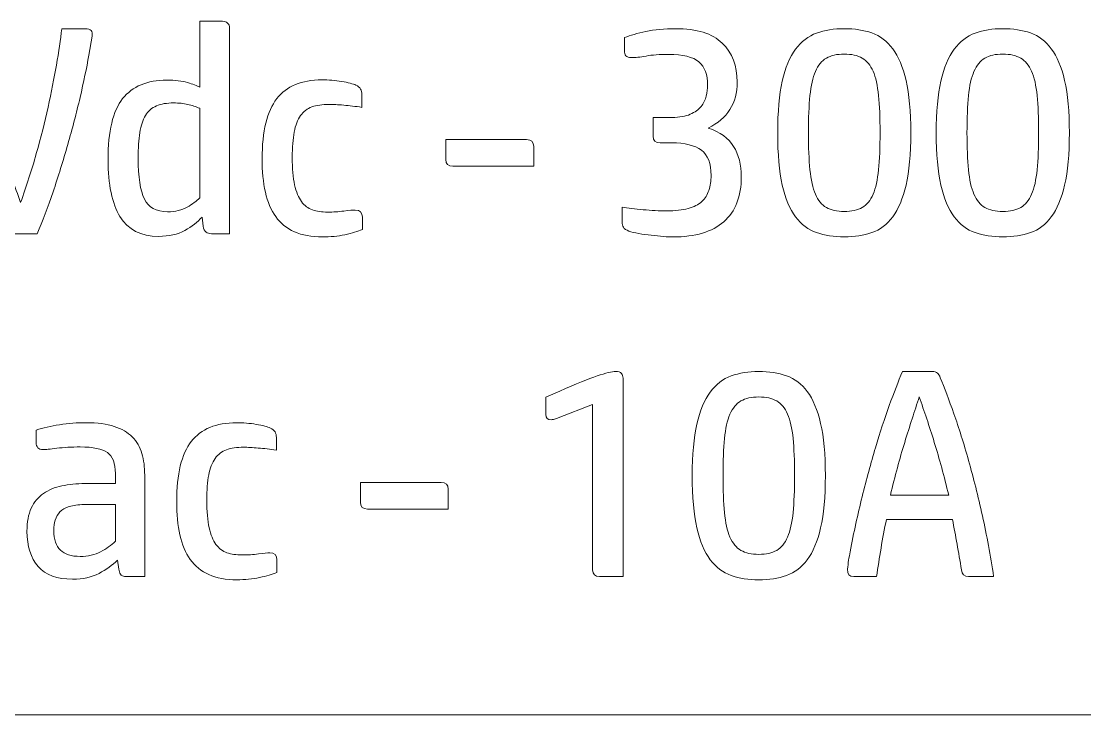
# Model space of a CAD drawing. Header units: inches. Extents: x -4.89 to -2.45, y 0.77 to 2.41.
# Drawn here: x -3.5582 to -3.1587, y 0.7668 to 1.0273 of the extents above; entities that cross this region are included whole.
import ezdxf

# ---------------------------------------------------------------- set-up
doc = ezdxf.new("R2010")
doc.units = ezdxf.units.IN
doc.header["$MEASUREMENT"] = 0
doc.layers.add('Layer 1', color=7, linetype='Continuous')

msp = doc.modelspace()

# ---------------------------------------------------------------- linework, layer by layer
at = {"layer": 'Layer 1', "color": 250, "lineweight": 9}
for points, knots in [([(-3.50659, 0.94648), (-3.51326, 0.94648), (-3.51809, 0.94895), (-3.52109, 0.95387), (-3.52109, 0.95387), (-3.52409, 0.9588), (-3.52559, 0.96593), (-3.52559, 0.97526), (-3.52559, 0.97526), (-3.52559, 0.98593), (-3.52376, 0.99357), (-3.52009, 0.9982), (-3.52009, 0.9982), (-3.51643, 1.00283), (-3.51089, 1.00515), (-3.50348, 1.00515), (-3.50348, 1.00515), (-3.50037, 1.00515), (-3.4978, 1.00485), (-3.49576, 1.00426), (-3.49576, 1.00426), (-3.49372, 1.00367), (-3.49219, 1.00307), (-3.49115, 1.00248), (-3.49115, 1.00248), (-3.49115, 1.00248), (-3.49115, 1.02726), (-3.49115, 1.02726), (-3.49115, 1.02726), (-3.49115, 1.02726), (-3.48259, 1.02726), (-3.48259, 1.02726), (-3.48259, 1.02726), (-3.48178, 1.02726), (-3.48113, 1.02704), (-3.48065, 1.02659), (-3.48065, 1.02659), (-3.48017, 1.02615), (-3.47993, 1.02552), (-3.47993, 1.0247), (-3.47993, 1.0247), (-3.47993, 1.0247), (-3.47993, 0.94748), (-3.47993, 0.94748), (-3.47993, 0.94748), (-3.47993, 0.94748), (-3.4867, 0.94748), (-3.4867, 0.94748), (-3.4867, 0.94748), (-3.48752, 0.94748), (-3.4882, 0.94767), (-3.48876, 0.94804), (-3.48876, 0.94804), (-3.48931, 0.94841), (-3.48967, 0.94915), (-3.48981, 0.95026), (-3.48981, 0.95026), (-3.48981, 0.95026), (-3.49026, 0.9537), (-3.49026, 0.9537), (-3.49026, 0.9537), (-3.49196, 0.95185), (-3.49413, 0.95019), (-3.49676, 0.9487), (-3.49676, 0.9487), (-3.49939, 0.94722), (-3.50267, 0.94648), (-3.50659, 0.94648)], [0, 0, 0, 0, 0.055556, 0.055556, 0.055556, 0.055556, 0.111111, 0.111111, 0.111111, 0.111111, 0.166667, 0.166667, 0.166667, 0.166667, 0.222222, 0.222222, 0.222222, 0.222222, 0.277778, 0.277778, 0.277778, 0.277778, 0.333333, 0.333333, 0.333333, 0.333333, 0.388889, 0.388889, 0.388889, 0.388889, 0.444444, 0.444444, 0.444444, 0.444444, 0.5, 0.5, 0.5, 0.5, 0.555556, 0.555556, 0.555556, 0.555556, 0.611111, 0.611111, 0.611111, 0.611111, 0.666667, 0.666667, 0.666667, 0.666667, 0.722222, 0.722222, 0.722222, 0.722222, 0.777778, 0.777778, 0.777778, 0.777778, 0.833333, 0.833333, 0.833333, 0.833333, 0.888889, 0.888889, 0.888889, 0.888889, 1, 1, 1, 1]), ([(-3.53415, 1.02448), (-3.53207, 1.02448), (-3.53122, 1.02356), (-3.53159, 1.0217), (-3.53159, 1.0217), (-3.53159, 1.0217), (-3.53281, 1.01448), (-3.53281, 1.01448), (-3.53281, 1.01448), (-3.53363, 1.00974), (-3.53472, 1.00446), (-3.53609, 0.99865), (-3.53609, 0.99865), (-3.53746, 0.99283), (-3.539, 0.98693), (-3.54072, 0.98093), (-3.54072, 0.98093), (-3.54243, 0.97493), (-3.54426, 0.96902), (-3.54622, 0.9632), (-3.54622, 0.9632), (-3.54819, 0.95739), (-3.55017, 0.95215), (-3.55217, 0.94748), (-3.55217, 0.94748), (-3.55217, 0.94748), (-3.56281, 0.94748), (-3.56281, 0.94748), (-3.56281, 0.94748), (-3.56385, 0.94748), (-3.56461, 0.94769), (-3.56509, 0.94809), (-3.56509, 0.94809), (-3.56557, 0.9485), (-3.56596, 0.94908), (-3.56626, 0.94982), (-3.56626, 0.94982), (-3.56833, 0.95493), (-3.57039, 0.96052), (-3.57241, 0.96659), (-3.57241, 0.96659), (-3.57441, 0.97267), (-3.57631, 0.97895), (-3.57809, 0.98543), (-3.57809, 0.98543), (-3.57989, 0.99191), (-3.5815, 0.99846), (-3.58291, 1.00509), (-3.58291, 1.00509), (-3.58431, 1.01172), (-3.58548, 1.01819), (-3.58637, 1.02448), (-3.58637, 1.02448), (-3.58637, 1.02448), (-3.57637, 1.02448), (-3.57637, 1.02448), (-3.57637, 1.02448), (-3.57481, 1.02448), (-3.57393, 1.02363), (-3.5737, 1.02193), (-3.5737, 1.02193), (-3.57319, 1.01822), (-3.57252, 1.01402), (-3.5717, 1.00932), (-3.5717, 1.00932), (-3.57087, 1.00461), (-3.56985, 0.99956), (-3.56863, 0.99415), (-3.56863, 0.99415), (-3.56741, 0.98874), (-3.56596, 0.98307), (-3.56428, 0.97715), (-3.56428, 0.97715), (-3.56261, 0.97122), (-3.56065, 0.96522), (-3.55843, 0.95915), (-3.55843, 0.95915), (-3.5562, 0.96537), (-3.55422, 0.9715), (-3.55252, 0.97754), (-3.55252, 0.97754), (-3.55081, 0.98357), (-3.54933, 0.98939), (-3.54811, 0.99498), (-3.54811, 0.99498), (-3.54689, 1.00057), (-3.54585, 1.00585), (-3.54498, 1.01082), (-3.54498, 1.01082), (-3.54413, 1.01578), (-3.54344, 1.02033), (-3.54293, 1.02448), (-3.54293, 1.02448), (-3.54293, 1.02448), (-3.53415, 1.02448), (-3.53415, 1.02448)], [0, 0, 0, 0, 0.04, 0.04, 0.04, 0.04, 0.08, 0.08, 0.08, 0.08, 0.12, 0.12, 0.12, 0.12, 0.16, 0.16, 0.16, 0.16, 0.2, 0.2, 0.2, 0.2, 0.24, 0.24, 0.24, 0.24, 0.28, 0.28, 0.28, 0.28, 0.32, 0.32, 0.32, 0.32, 0.36, 0.36, 0.36, 0.36, 0.4, 0.4, 0.4, 0.4, 0.44, 0.44, 0.44, 0.44, 0.48, 0.48, 0.48, 0.48, 0.52, 0.52, 0.52, 0.52, 0.56, 0.56, 0.56, 0.56, 0.6, 0.6, 0.6, 0.6, 0.64, 0.64, 0.64, 0.64, 0.68, 0.68, 0.68, 0.68, 0.72, 0.72, 0.72, 0.72, 0.76, 0.76, 0.76, 0.76, 0.8, 0.8, 0.8, 0.8, 0.84, 0.84, 0.84, 0.84, 0.88, 0.88, 0.88, 0.88, 0.92, 0.92, 0.92, 0.92, 1, 1, 1, 1]), ([(-3.31815, 0.98159), (-3.31993, 0.98159), (-3.32081, 0.98245), (-3.32081, 0.98415), (-3.32081, 0.98415), (-3.32081, 0.98415), (-3.32081, 0.99115), (-3.32081, 0.99115), (-3.32081, 0.99115), (-3.32081, 0.99115), (-3.3137, 0.99115), (-3.3137, 0.99115), (-3.3137, 0.99115), (-3.31089, 0.99115), (-3.30861, 0.99154), (-3.30687, 0.99232), (-3.30687, 0.99232), (-3.30513, 0.99309), (-3.30378, 0.99407), (-3.30281, 0.99526), (-3.30281, 0.99526), (-3.30185, 0.99644), (-3.3012, 0.99774), (-3.30087, 0.99915), (-3.30087, 0.99915), (-3.30054, 1.00056), (-3.30037, 1.00193), (-3.30037, 1.00326), (-3.30037, 1.00326), (-3.30037, 1.00719), (-3.30146, 1.01009), (-3.30365, 1.01198), (-3.30365, 1.01198), (-3.30583, 1.01387), (-3.30963, 1.01482), (-3.31504, 1.01482), (-3.31504, 1.01482), (-3.31837, 1.01482), (-3.32119, 1.01461), (-3.32348, 1.0142), (-3.32348, 1.0142), (-3.32578, 1.0138), (-3.32759, 1.01359), (-3.32893, 1.01359), (-3.32893, 1.01359), (-3.32996, 1.01359), (-3.33067, 1.01383), (-3.33104, 1.01432), (-3.33104, 1.01432), (-3.33141, 1.0148), (-3.33159, 1.01544), (-3.33159, 1.01626), (-3.33159, 1.01626), (-3.33159, 1.01626), (-3.33159, 1.02115), (-3.33159, 1.02115), (-3.33159, 1.02115), (-3.32944, 1.02196), (-3.32676, 1.02272), (-3.32354, 1.02343), (-3.32354, 1.02343), (-3.32031, 1.02413), (-3.31659, 1.02448), (-3.31237, 1.02448), (-3.31237, 1.02448), (-3.30444, 1.02448), (-3.29861, 1.02267), (-3.29487, 1.01904), (-3.29487, 1.01904), (-3.29113, 1.01541), (-3.28926, 1.01056), (-3.28926, 1.00448), (-3.28926, 1.00448), (-3.28926, 0.99641), (-3.29289, 0.99063), (-3.30015, 0.98715), (-3.30015, 0.98715), (-3.2957, 0.98567), (-3.29252, 0.98337), (-3.29059, 0.98026), (-3.29059, 0.98026), (-3.28867, 0.97715), (-3.2877, 0.97337), (-3.2877, 0.96893), (-3.2877, 0.96893), (-3.2877, 0.96145), (-3.28989, 0.9558), (-3.29426, 0.95198), (-3.29426, 0.95198), (-3.29863, 0.94817), (-3.305, 0.94626), (-3.31337, 0.94626), (-3.31337, 0.94626), (-3.31433, 0.94626), (-3.31554, 0.94632), (-3.31698, 0.94643), (-3.31698, 0.94643), (-3.31843, 0.94654), (-3.31994, 0.94669), (-3.32154, 0.94687), (-3.32154, 0.94687), (-3.32313, 0.94706), (-3.32469, 0.94728), (-3.3262, 0.94754), (-3.3262, 0.94754), (-3.32772, 0.9478), (-3.32896, 0.94811), (-3.32993, 0.94848), (-3.32993, 0.94848), (-3.33096, 0.94885), (-3.33165, 0.94932), (-3.33198, 0.94987), (-3.33198, 0.94987), (-3.33231, 0.95043), (-3.33248, 0.95108), (-3.33248, 0.95182), (-3.33248, 0.95182), (-3.33248, 0.95182), (-3.33248, 0.95748), (-3.33248, 0.95748), (-3.33248, 0.95748), (-3.33033, 0.95711), (-3.3277, 0.95678), (-3.32459, 0.95648), (-3.32459, 0.95648), (-3.32148, 0.95619), (-3.31852, 0.95604), (-3.3157, 0.95604), (-3.3157, 0.95604), (-3.31252, 0.95604), (-3.30985, 0.95633), (-3.3077, 0.95693), (-3.3077, 0.95693), (-3.30556, 0.95752), (-3.30385, 0.95839), (-3.30259, 0.95954), (-3.30259, 0.95954), (-3.30133, 0.96069), (-3.30043, 0.96209), (-3.29987, 0.96376), (-3.29987, 0.96376), (-3.29931, 0.96543), (-3.29904, 0.9673), (-3.29904, 0.96937), (-3.29904, 0.96937), (-3.29904, 0.97389), (-3.30026, 0.97706), (-3.3027, 0.97887), (-3.3027, 0.97887), (-3.30515, 0.98069), (-3.30889, 0.98159), (-3.31393, 0.98159), (-3.31393, 0.98159), (-3.31393, 0.98159), (-3.31815, 0.98159), (-3.31815, 0.98159)], [0, 0, 0, 0, 0.025, 0.025, 0.025, 0.025, 0.05, 0.05, 0.05, 0.05, 0.075, 0.075, 0.075, 0.075, 0.1, 0.1, 0.1, 0.1, 0.125, 0.125, 0.125, 0.125, 0.15, 0.15, 0.15, 0.15, 0.175, 0.175, 0.175, 0.175, 0.2, 0.2, 0.2, 0.2, 0.225, 0.225, 0.225, 0.225, 0.25, 0.25, 0.25, 0.25, 0.275, 0.275, 0.275, 0.275, 0.3, 0.3, 0.3, 0.3, 0.325, 0.325, 0.325, 0.325, 0.35, 0.35, 0.35, 0.35, 0.375, 0.375, 0.375, 0.375, 0.4, 0.4, 0.4, 0.4, 0.425, 0.425, 0.425, 0.425, 0.45, 0.45, 0.45, 0.45, 0.475, 0.475, 0.475, 0.475, 0.5, 0.5, 0.5, 0.5, 0.525, 0.525, 0.525, 0.525, 0.55, 0.55, 0.55, 0.55, 0.575, 0.575, 0.575, 0.575, 0.6, 0.6, 0.6, 0.6, 0.625, 0.625, 0.625, 0.625, 0.65, 0.65, 0.65, 0.65, 0.675, 0.675, 0.675, 0.675, 0.7, 0.7, 0.7, 0.7, 0.725, 0.725, 0.725, 0.725, 0.75, 0.75, 0.75, 0.75, 0.775, 0.775, 0.775, 0.775, 0.8, 0.8, 0.8, 0.8, 0.825, 0.825, 0.825, 0.825, 0.85, 0.85, 0.85, 0.85, 0.875, 0.875, 0.875, 0.875, 0.9, 0.9, 0.9, 0.9, 0.925, 0.925, 0.925, 0.925, 0.95, 0.95, 0.95, 0.95, 1, 1, 1, 1]), ([(-3.27404, 0.98537), (-3.27404, 0.99322), (-3.27346, 0.99969), (-3.27231, 1.00476), (-3.27231, 1.00476), (-3.27117, 1.00983), (-3.2695, 1.01383), (-3.26731, 1.01676), (-3.26731, 1.01676), (-3.26513, 1.01969), (-3.2625, 1.0217), (-3.25943, 1.02282), (-3.25943, 1.02282), (-3.25635, 1.02393), (-3.25289, 1.02448), (-3.24904, 1.02448), (-3.24904, 1.02448), (-3.24519, 1.02448), (-3.24172, 1.02394), (-3.23865, 1.02287), (-3.23865, 1.02287), (-3.23557, 1.0218), (-3.23296, 1.01982), (-3.23081, 1.01693), (-3.23081, 1.01693), (-3.22867, 1.01404), (-3.227, 1.01006), (-3.22581, 1.00498), (-3.22581, 1.00498), (-3.22463, 0.99991), (-3.22404, 0.99337), (-3.22404, 0.98537), (-3.22404, 0.98537), (-3.22404, 0.97737), (-3.22463, 0.97083), (-3.22581, 0.96576), (-3.22581, 0.96576), (-3.227, 0.96069), (-3.22867, 0.9567), (-3.23081, 0.95382), (-3.23081, 0.95382), (-3.23296, 0.95093), (-3.23557, 0.94895), (-3.23865, 0.94787), (-3.23865, 0.94787), (-3.24172, 0.9468), (-3.24519, 0.94626), (-3.24904, 0.94626), (-3.24904, 0.94626), (-3.25289, 0.94626), (-3.25635, 0.9468), (-3.25943, 0.94787), (-3.25943, 0.94787), (-3.2625, 0.94895), (-3.26513, 0.95093), (-3.26731, 0.95382), (-3.26731, 0.95382), (-3.2695, 0.9567), (-3.27117, 0.96069), (-3.27231, 0.96576), (-3.27231, 0.96576), (-3.27346, 0.97083), (-3.27404, 0.97737), (-3.27404, 0.98537)], [0, 0, 0, 0, 0.058824, 0.058824, 0.058824, 0.058824, 0.117647, 0.117647, 0.117647, 0.117647, 0.176471, 0.176471, 0.176471, 0.176471, 0.235294, 0.235294, 0.235294, 0.235294, 0.294118, 0.294118, 0.294118, 0.294118, 0.352941, 0.352941, 0.352941, 0.352941, 0.411765, 0.411765, 0.411765, 0.411765, 0.470588, 0.470588, 0.470588, 0.470588, 0.529412, 0.529412, 0.529412, 0.529412, 0.588235, 0.588235, 0.588235, 0.588235, 0.647059, 0.647059, 0.647059, 0.647059, 0.705882, 0.705882, 0.705882, 0.705882, 0.764706, 0.764706, 0.764706, 0.764706, 0.823529, 0.823529, 0.823529, 0.823529, 0.882353, 0.882353, 0.882353, 0.882353, 1, 1, 1, 1]), ([(-3.21448, 0.98537), (-3.21448, 0.99322), (-3.21391, 0.99969), (-3.21276, 1.00476), (-3.21276, 1.00476), (-3.21161, 1.00983), (-3.20994, 1.01383), (-3.20776, 1.01676), (-3.20776, 1.01676), (-3.20557, 1.01969), (-3.20294, 1.0217), (-3.19987, 1.02282), (-3.19987, 1.02282), (-3.1968, 1.02393), (-3.19333, 1.02448), (-3.18948, 1.02448), (-3.18948, 1.02448), (-3.18563, 1.02448), (-3.18217, 1.02394), (-3.17909, 1.02287), (-3.17909, 1.02287), (-3.17602, 1.0218), (-3.17341, 1.01982), (-3.17126, 1.01693), (-3.17126, 1.01693), (-3.16911, 1.01404), (-3.16744, 1.01006), (-3.16626, 1.00498), (-3.16626, 1.00498), (-3.16507, 0.99991), (-3.16448, 0.99337), (-3.16448, 0.98537), (-3.16448, 0.98537), (-3.16448, 0.97737), (-3.16507, 0.97083), (-3.16626, 0.96576), (-3.16626, 0.96576), (-3.16744, 0.96069), (-3.16911, 0.9567), (-3.17126, 0.95382), (-3.17126, 0.95382), (-3.17341, 0.95093), (-3.17602, 0.94895), (-3.17909, 0.94787), (-3.17909, 0.94787), (-3.18217, 0.9468), (-3.18563, 0.94626), (-3.18948, 0.94626), (-3.18948, 0.94626), (-3.19333, 0.94626), (-3.1968, 0.9468), (-3.19987, 0.94787), (-3.19987, 0.94787), (-3.20294, 0.94895), (-3.20557, 0.95093), (-3.20776, 0.95382), (-3.20776, 0.95382), (-3.20994, 0.9567), (-3.21161, 0.96069), (-3.21276, 0.96576), (-3.21276, 0.96576), (-3.21391, 0.97083), (-3.21448, 0.97737), (-3.21448, 0.98537)], [0, 0, 0, 0, 0.058824, 0.058824, 0.058824, 0.058824, 0.117647, 0.117647, 0.117647, 0.117647, 0.176471, 0.176471, 0.176471, 0.176471, 0.235294, 0.235294, 0.235294, 0.235294, 0.294118, 0.294118, 0.294118, 0.294118, 0.352941, 0.352941, 0.352941, 0.352941, 0.411765, 0.411765, 0.411765, 0.411765, 0.470588, 0.470588, 0.470588, 0.470588, 0.529412, 0.529412, 0.529412, 0.529412, 0.588235, 0.588235, 0.588235, 0.588235, 0.647059, 0.647059, 0.647059, 0.647059, 0.705882, 0.705882, 0.705882, 0.705882, 0.764706, 0.764706, 0.764706, 0.764706, 0.823529, 0.823529, 0.823529, 0.823529, 0.882353, 0.882353, 0.882353, 0.882353, 1, 1, 1, 1]), ([(-3.26248, 0.98537), (-3.26248, 0.97989), (-3.2623, 0.97526), (-3.26193, 0.97148), (-3.26193, 0.97148), (-3.26156, 0.9677), (-3.26087, 0.96465), (-3.25987, 0.96232), (-3.25987, 0.96232), (-3.25887, 0.95998), (-3.2575, 0.95832), (-3.25576, 0.95732), (-3.25576, 0.95732), (-3.25402, 0.95632), (-3.25178, 0.95582), (-3.24904, 0.95582), (-3.24904, 0.95582), (-3.2463, 0.95582), (-3.24406, 0.95632), (-3.24231, 0.95732), (-3.24231, 0.95732), (-3.24057, 0.95832), (-3.2392, 0.95998), (-3.2382, 0.96232), (-3.2382, 0.96232), (-3.2372, 0.96465), (-3.23652, 0.9677), (-3.23615, 0.97148), (-3.23615, 0.97148), (-3.23578, 0.97526), (-3.23559, 0.97993), (-3.23559, 0.98548), (-3.23559, 0.98548), (-3.23559, 0.99096), (-3.23578, 0.99559), (-3.23615, 0.99937), (-3.23615, 0.99937), (-3.23652, 1.00315), (-3.2372, 1.00619), (-3.2382, 1.00848), (-3.2382, 1.00848), (-3.2392, 1.01078), (-3.24057, 1.01243), (-3.24231, 1.01343), (-3.24231, 1.01343), (-3.24406, 1.01443), (-3.2463, 1.01493), (-3.24904, 1.01493), (-3.24904, 1.01493), (-3.25178, 1.01493), (-3.25402, 1.01443), (-3.25576, 1.01343), (-3.25576, 1.01343), (-3.2575, 1.01243), (-3.25887, 1.01076), (-3.25987, 1.00843), (-3.25987, 1.00843), (-3.26087, 1.00609), (-3.26156, 1.00306), (-3.26193, 0.99932), (-3.26193, 0.99932), (-3.2623, 0.99557), (-3.26248, 0.99093), (-3.26248, 0.98537)], [0, 0, 0, 0, 0.058824, 0.058824, 0.058824, 0.058824, 0.117647, 0.117647, 0.117647, 0.117647, 0.176471, 0.176471, 0.176471, 0.176471, 0.235294, 0.235294, 0.235294, 0.235294, 0.294118, 0.294118, 0.294118, 0.294118, 0.352941, 0.352941, 0.352941, 0.352941, 0.411765, 0.411765, 0.411765, 0.411765, 0.470588, 0.470588, 0.470588, 0.470588, 0.529412, 0.529412, 0.529412, 0.529412, 0.588235, 0.588235, 0.588235, 0.588235, 0.647059, 0.647059, 0.647059, 0.647059, 0.705882, 0.705882, 0.705882, 0.705882, 0.764706, 0.764706, 0.764706, 0.764706, 0.823529, 0.823529, 0.823529, 0.823529, 0.882353, 0.882353, 0.882353, 0.882353, 1, 1, 1, 1]), ([(-3.20293, 0.98537), (-3.20293, 0.97989), (-3.20274, 0.97526), (-3.20237, 0.97148), (-3.20237, 0.97148), (-3.202, 0.9677), (-3.20131, 0.96465), (-3.20031, 0.96232), (-3.20031, 0.96232), (-3.19931, 0.95998), (-3.19794, 0.95832), (-3.1962, 0.95732), (-3.1962, 0.95732), (-3.19446, 0.95632), (-3.19222, 0.95582), (-3.18948, 0.95582), (-3.18948, 0.95582), (-3.18674, 0.95582), (-3.1845, 0.95632), (-3.18276, 0.95732), (-3.18276, 0.95732), (-3.18102, 0.95832), (-3.17965, 0.95998), (-3.17865, 0.96232), (-3.17865, 0.96232), (-3.17765, 0.96465), (-3.17696, 0.9677), (-3.17659, 0.97148), (-3.17659, 0.97148), (-3.17622, 0.97526), (-3.17604, 0.97993), (-3.17604, 0.98548), (-3.17604, 0.98548), (-3.17604, 0.99096), (-3.17622, 0.99559), (-3.17659, 0.99937), (-3.17659, 0.99937), (-3.17696, 1.00315), (-3.17765, 1.00619), (-3.17865, 1.00848), (-3.17865, 1.00848), (-3.17965, 1.01078), (-3.18102, 1.01243), (-3.18276, 1.01343), (-3.18276, 1.01343), (-3.1845, 1.01443), (-3.18674, 1.01493), (-3.18948, 1.01493), (-3.18948, 1.01493), (-3.19222, 1.01493), (-3.19446, 1.01443), (-3.1962, 1.01343), (-3.1962, 1.01343), (-3.19794, 1.01243), (-3.19931, 1.01076), (-3.20031, 1.00843), (-3.20031, 1.00843), (-3.20131, 1.00609), (-3.202, 1.00306), (-3.20237, 0.99932), (-3.20237, 0.99932), (-3.20274, 0.99557), (-3.20293, 0.99093), (-3.20293, 0.98537)], [0, 0, 0, 0, 0.058824, 0.058824, 0.058824, 0.058824, 0.117647, 0.117647, 0.117647, 0.117647, 0.176471, 0.176471, 0.176471, 0.176471, 0.235294, 0.235294, 0.235294, 0.235294, 0.294118, 0.294118, 0.294118, 0.294118, 0.352941, 0.352941, 0.352941, 0.352941, 0.411765, 0.411765, 0.411765, 0.411765, 0.470588, 0.470588, 0.470588, 0.470588, 0.529412, 0.529412, 0.529412, 0.529412, 0.588235, 0.588235, 0.588235, 0.588235, 0.647059, 0.647059, 0.647059, 0.647059, 0.705882, 0.705882, 0.705882, 0.705882, 0.764706, 0.764706, 0.764706, 0.764706, 0.823529, 0.823529, 0.823529, 0.823529, 0.882353, 0.882353, 0.882353, 0.882353, 1, 1, 1, 1]), ([(-3.43004, 0.94904), (-3.43174, 0.9483), (-3.43393, 0.94765), (-3.43659, 0.94709), (-3.43659, 0.94709), (-3.43926, 0.94654), (-3.44207, 0.94626), (-3.44504, 0.94626), (-3.44504, 0.94626), (-3.44918, 0.94626), (-3.4527, 0.94691), (-3.45559, 0.9482), (-3.45559, 0.9482), (-3.45848, 0.9495), (-3.46081, 0.95139), (-3.46259, 0.95387), (-3.46259, 0.95387), (-3.46437, 0.95635), (-3.46567, 0.95943), (-3.46648, 0.96309), (-3.46648, 0.96309), (-3.4673, 0.96676), (-3.4677, 0.97093), (-3.4677, 0.97559), (-3.4677, 0.97559), (-3.4677, 0.98596), (-3.46587, 0.9935), (-3.4622, 0.9982), (-3.4622, 0.9982), (-3.45854, 1.00291), (-3.45289, 1.00526), (-3.44526, 1.00526), (-3.44526, 1.00526), (-3.44274, 1.00526), (-3.44026, 1.00506), (-3.43781, 1.00465), (-3.43781, 1.00465), (-3.43537, 1.00424), (-3.43359, 1.00378), (-3.43248, 1.00326), (-3.43248, 1.00326), (-3.43167, 1.00289), (-3.43109, 1.00241), (-3.43076, 1.00182), (-3.43076, 1.00182), (-3.43043, 1.00122), (-3.43026, 1.00052), (-3.43026, 0.9997), (-3.43026, 0.9997), (-3.43026, 0.9997), (-3.43026, 0.99493), (-3.43026, 0.99493), (-3.43026, 0.99493), (-3.43263, 0.9953), (-3.43489, 0.99557), (-3.43704, 0.99576), (-3.43704, 0.99576), (-3.43918, 0.99594), (-3.44104, 0.99604), (-3.44259, 0.99604), (-3.44259, 0.99604), (-3.44511, 0.99604), (-3.44724, 0.99572), (-3.44898, 0.99509), (-3.44898, 0.99509), (-3.45072, 0.99446), (-3.45215, 0.99337), (-3.45326, 0.99182), (-3.45326, 0.99182), (-3.45437, 0.99026), (-3.45517, 0.9882), (-3.45565, 0.98565), (-3.45565, 0.98565), (-3.45613, 0.98309), (-3.45637, 0.97993), (-3.45637, 0.97615), (-3.45637, 0.97615), (-3.45637, 0.97193), (-3.45607, 0.96848), (-3.45548, 0.96582), (-3.45548, 0.96582), (-3.45489, 0.96315), (-3.45404, 0.96106), (-3.45293, 0.95954), (-3.45293, 0.95954), (-3.45181, 0.95802), (-3.45044, 0.95698), (-3.44881, 0.95643), (-3.44881, 0.95643), (-3.44718, 0.95587), (-3.4453, 0.95559), (-3.44315, 0.95559), (-3.44315, 0.95559), (-3.441, 0.95559), (-3.43894, 0.95572), (-3.43698, 0.95598), (-3.43698, 0.95598), (-3.43502, 0.95624), (-3.43359, 0.95637), (-3.4327, 0.95637), (-3.4327, 0.95637), (-3.43093, 0.95637), (-3.43004, 0.95548), (-3.43004, 0.9537), (-3.43004, 0.9537), (-3.43004, 0.9537), (-3.43004, 0.94904), (-3.43004, 0.94904)], [0, 0, 0, 0, 0.035714, 0.035714, 0.035714, 0.035714, 0.071429, 0.071429, 0.071429, 0.071429, 0.107143, 0.107143, 0.107143, 0.107143, 0.142857, 0.142857, 0.142857, 0.142857, 0.178571, 0.178571, 0.178571, 0.178571, 0.214286, 0.214286, 0.214286, 0.214286, 0.25, 0.25, 0.25, 0.25, 0.285714, 0.285714, 0.285714, 0.285714, 0.321429, 0.321429, 0.321429, 0.321429, 0.357143, 0.357143, 0.357143, 0.357143, 0.392857, 0.392857, 0.392857, 0.392857, 0.428571, 0.428571, 0.428571, 0.428571, 0.464286, 0.464286, 0.464286, 0.464286, 0.5, 0.5, 0.5, 0.5, 0.535714, 0.535714, 0.535714, 0.535714, 0.571429, 0.571429, 0.571429, 0.571429, 0.607143, 0.607143, 0.607143, 0.607143, 0.642857, 0.642857, 0.642857, 0.642857, 0.678571, 0.678571, 0.678571, 0.678571, 0.714286, 0.714286, 0.714286, 0.714286, 0.75, 0.75, 0.75, 0.75, 0.785714, 0.785714, 0.785714, 0.785714, 0.821429, 0.821429, 0.821429, 0.821429, 0.857143, 0.857143, 0.857143, 0.857143, 0.892857, 0.892857, 0.892857, 0.892857, 0.928571, 0.928571, 0.928571, 0.928571, 1, 1, 1, 1]), ([(-3.49115, 0.99459), (-3.49256, 0.99519), (-3.49406, 0.99567), (-3.49565, 0.99604), (-3.49565, 0.99604), (-3.49724, 0.99641), (-3.499, 0.99659), (-3.50093, 0.99659), (-3.50093, 0.99659), (-3.50352, 0.99659), (-3.50569, 0.99622), (-3.50743, 0.99548), (-3.50743, 0.99548), (-3.50917, 0.99474), (-3.51054, 0.99354), (-3.51154, 0.99187), (-3.51154, 0.99187), (-3.51254, 0.9902), (-3.51324, 0.98806), (-3.51365, 0.98543), (-3.51365, 0.98543), (-3.51406, 0.9828), (-3.51426, 0.97959), (-3.51426, 0.97582), (-3.51426, 0.97582), (-3.51426, 0.96878), (-3.51348, 0.96367), (-3.51193, 0.96048), (-3.51193, 0.96048), (-3.51037, 0.9573), (-3.50748, 0.9557), (-3.50326, 0.9557), (-3.50326, 0.9557), (-3.5003, 0.9557), (-3.49783, 0.95628), (-3.49587, 0.95743), (-3.49587, 0.95743), (-3.49391, 0.95857), (-3.49233, 0.95974), (-3.49115, 0.96093), (-3.49115, 0.96093), (-3.49115, 0.96093), (-3.49115, 0.99459), (-3.49115, 0.99459)], [0, 0, 0, 0, 0.083333, 0.083333, 0.083333, 0.083333, 0.166667, 0.166667, 0.166667, 0.166667, 0.25, 0.25, 0.25, 0.25, 0.333333, 0.333333, 0.333333, 0.333333, 0.416667, 0.416667, 0.416667, 0.416667, 0.5, 0.5, 0.5, 0.5, 0.583333, 0.583333, 0.583333, 0.583333, 0.666667, 0.666667, 0.666667, 0.666667, 0.75, 0.75, 0.75, 0.75, 0.833333, 0.833333, 0.833333, 0.833333, 1, 1, 1, 1]), ([(-3.36837, 0.98282), (-3.36659, 0.98282), (-3.3657, 0.98196), (-3.3657, 0.98026), (-3.3657, 0.98026), (-3.3657, 0.98026), (-3.3657, 0.97282), (-3.3657, 0.97282), (-3.3657, 0.97282), (-3.3657, 0.97282), (-3.39604, 0.97282), (-3.39604, 0.97282), (-3.39604, 0.97282), (-3.39781, 0.97282), (-3.3987, 0.97367), (-3.3987, 0.97537), (-3.3987, 0.97537), (-3.3987, 0.97537), (-3.3987, 0.98282), (-3.3987, 0.98282), (-3.3987, 0.98282), (-3.3987, 0.98282), (-3.36837, 0.98282), (-3.36837, 0.98282)], [0, 0, 0, 0, 0.142857, 0.142857, 0.142857, 0.142857, 0.285714, 0.285714, 0.285714, 0.285714, 0.428571, 0.428571, 0.428571, 0.428571, 0.571429, 0.571429, 0.571429, 0.571429, 0.714286, 0.714286, 0.714286, 0.714286, 1, 1, 1, 1]), ([(-3.34092, 0.81871), (-3.34269, 0.81871), (-3.34358, 0.81956), (-3.34358, 0.82126), (-3.34358, 0.82126), (-3.34358, 0.82126), (-3.34358, 0.88326), (-3.34358, 0.88326), (-3.34358, 0.88326), (-3.34358, 0.88326), (-3.35647, 0.87826), (-3.35647, 0.87826), (-3.35647, 0.87826), (-3.35721, 0.87797), (-3.35779, 0.87778), (-3.35819, 0.87771), (-3.35819, 0.87771), (-3.3586, 0.87763), (-3.35892, 0.8776), (-3.35914, 0.8776), (-3.35914, 0.8776), (-3.36047, 0.8776), (-3.36114, 0.87826), (-3.36114, 0.8796), (-3.36114, 0.8796), (-3.36114, 0.8796), (-3.36114, 0.88604), (-3.36114, 0.88604), (-3.36114, 0.88604), (-3.36114, 0.88604), (-3.35592, 0.88837), (-3.35592, 0.88837), (-3.35592, 0.88837), (-3.34977, 0.89104), (-3.34508, 0.89293), (-3.34186, 0.89404), (-3.34186, 0.89404), (-3.33864, 0.89515), (-3.33632, 0.89571), (-3.33492, 0.89571), (-3.33492, 0.89571), (-3.33388, 0.89571), (-3.33316, 0.89547), (-3.33275, 0.89498), (-3.33275, 0.89498), (-3.33234, 0.8945), (-3.33214, 0.89389), (-3.33214, 0.89315), (-3.33214, 0.89315), (-3.33214, 0.89315), (-3.33214, 0.81871), (-3.33214, 0.81871), (-3.33214, 0.81871), (-3.33214, 0.81871), (-3.34092, 0.81871), (-3.34092, 0.81871)], [0, 0, 0, 0, 0.066667, 0.066667, 0.066667, 0.066667, 0.133333, 0.133333, 0.133333, 0.133333, 0.2, 0.2, 0.2, 0.2, 0.266667, 0.266667, 0.266667, 0.266667, 0.333333, 0.333333, 0.333333, 0.333333, 0.4, 0.4, 0.4, 0.4, 0.466667, 0.466667, 0.466667, 0.466667, 0.533333, 0.533333, 0.533333, 0.533333, 0.6, 0.6, 0.6, 0.6, 0.666667, 0.666667, 0.666667, 0.666667, 0.733333, 0.733333, 0.733333, 0.733333, 0.8, 0.8, 0.8, 0.8, 0.866667, 0.866667, 0.866667, 0.866667, 1, 1, 1, 1]), ([(-3.30614, 0.8566), (-3.30614, 0.86445), (-3.30557, 0.87091), (-3.30442, 0.87598), (-3.30442, 0.87598), (-3.30327, 0.88106), (-3.3016, 0.88506), (-3.29942, 0.88798), (-3.29942, 0.88798), (-3.29723, 0.89091), (-3.2946, 0.89293), (-3.29153, 0.89404), (-3.29153, 0.89404), (-3.28845, 0.89515), (-3.28499, 0.89571), (-3.28114, 0.89571), (-3.28114, 0.89571), (-3.27729, 0.89571), (-3.27383, 0.89517), (-3.27075, 0.8941), (-3.27075, 0.8941), (-3.26768, 0.89302), (-3.26507, 0.89104), (-3.26292, 0.88815), (-3.26292, 0.88815), (-3.26077, 0.88526), (-3.2591, 0.88128), (-3.25792, 0.87621), (-3.25792, 0.87621), (-3.25673, 0.87113), (-3.25614, 0.8646), (-3.25614, 0.8566), (-3.25614, 0.8566), (-3.25614, 0.8486), (-3.25673, 0.84206), (-3.25792, 0.83699), (-3.25792, 0.83699), (-3.2591, 0.83191), (-3.26077, 0.82793), (-3.26292, 0.82504), (-3.26292, 0.82504), (-3.26507, 0.82215), (-3.26768, 0.82017), (-3.27075, 0.8191), (-3.27075, 0.8191), (-3.27383, 0.81802), (-3.27729, 0.81749), (-3.28114, 0.81749), (-3.28114, 0.81749), (-3.28499, 0.81749), (-3.28845, 0.81802), (-3.29153, 0.8191), (-3.29153, 0.8191), (-3.2946, 0.82017), (-3.29723, 0.82215), (-3.29942, 0.82504), (-3.29942, 0.82504), (-3.3016, 0.82793), (-3.30327, 0.83191), (-3.30442, 0.83699), (-3.30442, 0.83699), (-3.30557, 0.84206), (-3.30614, 0.8486), (-3.30614, 0.8566)], [0, 0, 0, 0, 0.058824, 0.058824, 0.058824, 0.058824, 0.117647, 0.117647, 0.117647, 0.117647, 0.176471, 0.176471, 0.176471, 0.176471, 0.235294, 0.235294, 0.235294, 0.235294, 0.294118, 0.294118, 0.294118, 0.294118, 0.352941, 0.352941, 0.352941, 0.352941, 0.411765, 0.411765, 0.411765, 0.411765, 0.470588, 0.470588, 0.470588, 0.470588, 0.529412, 0.529412, 0.529412, 0.529412, 0.588235, 0.588235, 0.588235, 0.588235, 0.647059, 0.647059, 0.647059, 0.647059, 0.705882, 0.705882, 0.705882, 0.705882, 0.764706, 0.764706, 0.764706, 0.764706, 0.823529, 0.823529, 0.823529, 0.823529, 0.882353, 0.882353, 0.882353, 0.882353, 1, 1, 1, 1]), ([(-3.20503, 0.82126), (-3.20555, 0.8246), (-3.2061, 0.8278), (-3.20666, 0.83087), (-3.20666, 0.83087), (-3.20721, 0.83395), (-3.20779, 0.83704), (-3.20838, 0.84015), (-3.20838, 0.84015), (-3.20838, 0.84015), (-3.23318, 0.84015), (-3.23318, 0.84015), (-3.23318, 0.84015), (-3.23394, 0.8366), (-3.23462, 0.833), (-3.23521, 0.82937), (-3.23521, 0.82937), (-3.23583, 0.82574), (-3.23638, 0.82219), (-3.23692, 0.81871), (-3.23692, 0.81871), (-3.23692, 0.81871), (-3.24547, 0.81871), (-3.24547, 0.81871), (-3.24547, 0.81871), (-3.2471, 0.81871), (-3.24788, 0.81963), (-3.24781, 0.82149), (-3.24781, 0.82149), (-3.24758, 0.82371), (-3.24725, 0.82589), (-3.24681, 0.82804), (-3.24681, 0.82804), (-3.24546, 0.83523), (-3.24397, 0.8421), (-3.24234, 0.84865), (-3.24234, 0.84865), (-3.2407, 0.85521), (-3.23903, 0.86136), (-3.23733, 0.8671), (-3.23733, 0.8671), (-3.2356, 0.87284), (-3.23388, 0.87811), (-3.23214, 0.88293), (-3.23214, 0.88293), (-3.23038, 0.88774), (-3.22873, 0.892), (-3.22718, 0.89571), (-3.22718, 0.89571), (-3.22718, 0.89571), (-3.21607, 0.89571), (-3.21607, 0.89571), (-3.21607, 0.89571), (-3.21518, 0.89571), (-3.21451, 0.89552), (-3.21407, 0.89515), (-3.21407, 0.89515), (-3.21362, 0.89478), (-3.21325, 0.89419), (-3.21296, 0.89337), (-3.21296, 0.89337), (-3.2114, 0.8896), (-3.2097, 0.88508), (-3.20784, 0.87982), (-3.20784, 0.87982), (-3.20597, 0.87456), (-3.20414, 0.86871), (-3.20233, 0.86226), (-3.20233, 0.86226), (-3.20051, 0.85582), (-3.19879, 0.84891), (-3.19714, 0.84154), (-3.19714, 0.84154), (-3.19551, 0.83417), (-3.1941, 0.82656), (-3.19292, 0.81871), (-3.19292, 0.81871), (-3.19292, 0.81871), (-3.20236, 0.81871), (-3.20236, 0.81871), (-3.20236, 0.81871), (-3.20392, 0.81871), (-3.20481, 0.81956), (-3.20503, 0.82126)], [0, 0, 0, 0, 0.045455, 0.045455, 0.045455, 0.045455, 0.090909, 0.090909, 0.090909, 0.090909, 0.136364, 0.136364, 0.136364, 0.136364, 0.181818, 0.181818, 0.181818, 0.181818, 0.227273, 0.227273, 0.227273, 0.227273, 0.272727, 0.272727, 0.272727, 0.272727, 0.318182, 0.318182, 0.318182, 0.318182, 0.363636, 0.363636, 0.363636, 0.363636, 0.409091, 0.409091, 0.409091, 0.409091, 0.454545, 0.454545, 0.454545, 0.454545, 0.5, 0.5, 0.5, 0.5, 0.545455, 0.545455, 0.545455, 0.545455, 0.590909, 0.590909, 0.590909, 0.590909, 0.636364, 0.636364, 0.636364, 0.636364, 0.681818, 0.681818, 0.681818, 0.681818, 0.727273, 0.727273, 0.727273, 0.727273, 0.772727, 0.772727, 0.772727, 0.772727, 0.818182, 0.818182, 0.818182, 0.818182, 0.863636, 0.863636, 0.863636, 0.863636, 0.909091, 0.909091, 0.909091, 0.909091, 1, 1, 1, 1]), ([(-3.29458, 0.8566), (-3.29458, 0.85111), (-3.2944, 0.84649), (-3.29403, 0.84271), (-3.29403, 0.84271), (-3.29366, 0.83893), (-3.29297, 0.83587), (-3.29197, 0.83354), (-3.29197, 0.83354), (-3.29097, 0.83121), (-3.2896, 0.82954), (-3.28786, 0.82854), (-3.28786, 0.82854), (-3.28612, 0.82754), (-3.28388, 0.82704), (-3.28114, 0.82704), (-3.28114, 0.82704), (-3.2784, 0.82704), (-3.27616, 0.82754), (-3.27442, 0.82854), (-3.27442, 0.82854), (-3.27268, 0.82954), (-3.27131, 0.83121), (-3.27031, 0.83354), (-3.27031, 0.83354), (-3.26931, 0.83587), (-3.26862, 0.83893), (-3.26825, 0.84271), (-3.26825, 0.84271), (-3.26788, 0.84649), (-3.2677, 0.85115), (-3.2677, 0.85671), (-3.2677, 0.85671), (-3.2677, 0.86219), (-3.26788, 0.86682), (-3.26825, 0.8706), (-3.26825, 0.8706), (-3.26862, 0.87437), (-3.26931, 0.87741), (-3.27031, 0.87971), (-3.27031, 0.87971), (-3.27131, 0.882), (-3.27268, 0.88365), (-3.27442, 0.88465), (-3.27442, 0.88465), (-3.27616, 0.88565), (-3.2784, 0.88615), (-3.28114, 0.88615), (-3.28114, 0.88615), (-3.28388, 0.88615), (-3.28612, 0.88565), (-3.28786, 0.88465), (-3.28786, 0.88465), (-3.2896, 0.88365), (-3.29097, 0.88198), (-3.29197, 0.87965), (-3.29197, 0.87965), (-3.29297, 0.87732), (-3.29366, 0.87428), (-3.29403, 0.87054), (-3.29403, 0.87054), (-3.2944, 0.8668), (-3.29458, 0.86215), (-3.29458, 0.8566)], [0, 0, 0, 0, 0.058824, 0.058824, 0.058824, 0.058824, 0.117647, 0.117647, 0.117647, 0.117647, 0.176471, 0.176471, 0.176471, 0.176471, 0.235294, 0.235294, 0.235294, 0.235294, 0.294118, 0.294118, 0.294118, 0.294118, 0.352941, 0.352941, 0.352941, 0.352941, 0.411765, 0.411765, 0.411765, 0.411765, 0.470588, 0.470588, 0.470588, 0.470588, 0.529412, 0.529412, 0.529412, 0.529412, 0.588235, 0.588235, 0.588235, 0.588235, 0.647059, 0.647059, 0.647059, 0.647059, 0.705882, 0.705882, 0.705882, 0.705882, 0.764706, 0.764706, 0.764706, 0.764706, 0.823529, 0.823529, 0.823529, 0.823529, 0.882353, 0.882353, 0.882353, 0.882353, 1, 1, 1, 1]), ([(-3.22086, 0.88615), (-3.22262, 0.88089), (-3.22446, 0.87521), (-3.22633, 0.8691), (-3.22633, 0.8691), (-3.22821, 0.86298), (-3.23001, 0.85637), (-3.2317, 0.84926), (-3.2317, 0.84926), (-3.2317, 0.84926), (-3.20981, 0.84926), (-3.20981, 0.84926), (-3.20981, 0.84926), (-3.21151, 0.85637), (-3.21333, 0.86298), (-3.21521, 0.8691), (-3.21521, 0.8691), (-3.21712, 0.87521), (-3.21899, 0.88089), (-3.22086, 0.88615)], [0, 0, 0, 0, 0.166667, 0.166667, 0.166667, 0.166667, 0.333333, 0.333333, 0.333333, 0.333333, 0.5, 0.5, 0.5, 0.5, 0.666667, 0.666667, 0.666667, 0.666667, 1, 1, 1, 1]), ([(-3.53892, 0.81771), (-3.54469, 0.81771), (-3.54899, 0.8193), (-3.5518, 0.82249), (-3.5518, 0.82249), (-3.55462, 0.82567), (-3.55603, 0.83008), (-3.55603, 0.83571), (-3.55603, 0.83571), (-3.55603, 0.83919), (-3.55549, 0.84208), (-3.55442, 0.84437), (-3.55442, 0.84437), (-3.55334, 0.84667), (-3.55182, 0.8485), (-3.54986, 0.84987), (-3.54986, 0.84987), (-3.5479, 0.85124), (-3.54558, 0.85221), (-3.54292, 0.85276), (-3.54292, 0.85276), (-3.54025, 0.85332), (-3.53736, 0.8536), (-3.53425, 0.8536), (-3.53425, 0.8536), (-3.53425, 0.8536), (-3.52281, 0.8536), (-3.52281, 0.8536), (-3.52281, 0.8536), (-3.52281, 0.8536), (-3.52281, 0.85737), (-3.52281, 0.85737), (-3.52281, 0.85737), (-3.52281, 0.86123), (-3.52381, 0.86386), (-3.52581, 0.86526), (-3.52581, 0.86526), (-3.52781, 0.86667), (-3.53121, 0.86737), (-3.53603, 0.86737), (-3.53603, 0.86737), (-3.53929, 0.86737), (-3.54221, 0.86721), (-3.5448, 0.86687), (-3.5448, 0.86687), (-3.5474, 0.86654), (-3.5491, 0.86637), (-3.54992, 0.86637), (-3.54992, 0.86637), (-3.55088, 0.86637), (-3.55156, 0.86661), (-3.55197, 0.8671), (-3.55197, 0.8671), (-3.55238, 0.86758), (-3.55258, 0.86819), (-3.55258, 0.86893), (-3.55258, 0.86893), (-3.55258, 0.86893), (-3.55258, 0.87371), (-3.55258, 0.87371), (-3.55258, 0.87371), (-3.54999, 0.87452), (-3.54706, 0.87519), (-3.5438, 0.87571), (-3.5438, 0.87571), (-3.54055, 0.87623), (-3.53721, 0.87648), (-3.5338, 0.87648), (-3.5338, 0.87648), (-3.52958, 0.87648), (-3.52606, 0.87602), (-3.52325, 0.8751), (-3.52325, 0.8751), (-3.52043, 0.87417), (-3.51818, 0.87286), (-3.51647, 0.87115), (-3.51647, 0.87115), (-3.51477, 0.86945), (-3.51356, 0.86737), (-3.51286, 0.86493), (-3.51286, 0.86493), (-3.51216, 0.86248), (-3.51181, 0.85978), (-3.51181, 0.85682), (-3.51181, 0.85682), (-3.51181, 0.85682), (-3.51181, 0.81871), (-3.51181, 0.81871), (-3.51181, 0.81871), (-3.51181, 0.81871), (-3.51858, 0.81871), (-3.51858, 0.81871), (-3.51858, 0.81871), (-3.51984, 0.81871), (-3.52062, 0.81899), (-3.52092, 0.81954), (-3.52092, 0.81954), (-3.52121, 0.8201), (-3.52143, 0.82074), (-3.52158, 0.82149), (-3.52158, 0.82149), (-3.52158, 0.82149), (-3.52203, 0.82482), (-3.52203, 0.82482), (-3.52203, 0.82482), (-3.52395, 0.82297), (-3.52627, 0.82132), (-3.52897, 0.81987), (-3.52897, 0.81987), (-3.53168, 0.81843), (-3.53499, 0.81771), (-3.53892, 0.81771)], [0, 0, 0, 0, 0.034483, 0.034483, 0.034483, 0.034483, 0.068966, 0.068966, 0.068966, 0.068966, 0.103448, 0.103448, 0.103448, 0.103448, 0.137931, 0.137931, 0.137931, 0.137931, 0.172414, 0.172414, 0.172414, 0.172414, 0.206897, 0.206897, 0.206897, 0.206897, 0.241379, 0.241379, 0.241379, 0.241379, 0.275862, 0.275862, 0.275862, 0.275862, 0.310345, 0.310345, 0.310345, 0.310345, 0.344828, 0.344828, 0.344828, 0.344828, 0.37931, 0.37931, 0.37931, 0.37931, 0.413793, 0.413793, 0.413793, 0.413793, 0.448276, 0.448276, 0.448276, 0.448276, 0.482759, 0.482759, 0.482759, 0.482759, 0.517241, 0.517241, 0.517241, 0.517241, 0.551724, 0.551724, 0.551724, 0.551724, 0.586207, 0.586207, 0.586207, 0.586207, 0.62069, 0.62069, 0.62069, 0.62069, 0.655172, 0.655172, 0.655172, 0.655172, 0.689655, 0.689655, 0.689655, 0.689655, 0.724138, 0.724138, 0.724138, 0.724138, 0.758621, 0.758621, 0.758621, 0.758621, 0.793103, 0.793103, 0.793103, 0.793103, 0.827586, 0.827586, 0.827586, 0.827586, 0.862069, 0.862069, 0.862069, 0.862069, 0.896552, 0.896552, 0.896552, 0.896552, 0.931034, 0.931034, 0.931034, 0.931034, 1, 1, 1, 1]), ([(-3.46214, 0.82026), (-3.46384, 0.81952), (-3.46603, 0.81887), (-3.46869, 0.81832), (-3.46869, 0.81832), (-3.47136, 0.81776), (-3.47417, 0.81749), (-3.47714, 0.81749), (-3.47714, 0.81749), (-3.48128, 0.81749), (-3.4848, 0.81813), (-3.48769, 0.81943), (-3.48769, 0.81943), (-3.49058, 0.82073), (-3.49291, 0.82261), (-3.49469, 0.8251), (-3.49469, 0.8251), (-3.49647, 0.82758), (-3.49777, 0.83065), (-3.49858, 0.83432), (-3.49858, 0.83432), (-3.4994, 0.83799), (-3.4998, 0.84215), (-3.4998, 0.84682), (-3.4998, 0.84682), (-3.4998, 0.85719), (-3.49797, 0.86473), (-3.4943, 0.86943), (-3.4943, 0.86943), (-3.49064, 0.87413), (-3.48499, 0.87648), (-3.47736, 0.87648), (-3.47736, 0.87648), (-3.47484, 0.87648), (-3.47236, 0.87628), (-3.46991, 0.87587), (-3.46991, 0.87587), (-3.46747, 0.87547), (-3.46569, 0.875), (-3.46458, 0.87448), (-3.46458, 0.87448), (-3.46377, 0.87411), (-3.46319, 0.87363), (-3.46286, 0.87304), (-3.46286, 0.87304), (-3.46253, 0.87245), (-3.46236, 0.87174), (-3.46236, 0.87093), (-3.46236, 0.87093), (-3.46236, 0.87093), (-3.46236, 0.86615), (-3.46236, 0.86615), (-3.46236, 0.86615), (-3.46473, 0.86652), (-3.46699, 0.8668), (-3.46914, 0.86698), (-3.46914, 0.86698), (-3.47128, 0.86717), (-3.47314, 0.86726), (-3.47469, 0.86726), (-3.47469, 0.86726), (-3.47721, 0.86726), (-3.47934, 0.86695), (-3.48108, 0.86632), (-3.48108, 0.86632), (-3.48282, 0.86569), (-3.48425, 0.8646), (-3.48536, 0.86304), (-3.48536, 0.86304), (-3.48647, 0.86148), (-3.48727, 0.85943), (-3.48775, 0.85687), (-3.48775, 0.85687), (-3.48823, 0.85432), (-3.48847, 0.85115), (-3.48847, 0.84737), (-3.48847, 0.84737), (-3.48847, 0.84315), (-3.48817, 0.83971), (-3.48758, 0.83704), (-3.48758, 0.83704), (-3.48699, 0.83437), (-3.48614, 0.83228), (-3.48503, 0.83076), (-3.48503, 0.83076), (-3.48391, 0.82924), (-3.48254, 0.82821), (-3.48091, 0.82765), (-3.48091, 0.82765), (-3.47928, 0.8271), (-3.4774, 0.82682), (-3.47525, 0.82682), (-3.47525, 0.82682), (-3.4731, 0.82682), (-3.47104, 0.82695), (-3.46908, 0.82721), (-3.46908, 0.82721), (-3.46712, 0.82747), (-3.46569, 0.8276), (-3.4648, 0.8276), (-3.4648, 0.8276), (-3.46303, 0.8276), (-3.46214, 0.82671), (-3.46214, 0.82493), (-3.46214, 0.82493), (-3.46214, 0.82493), (-3.46214, 0.82026), (-3.46214, 0.82026)], [0, 0, 0, 0, 0.035714, 0.035714, 0.035714, 0.035714, 0.071429, 0.071429, 0.071429, 0.071429, 0.107143, 0.107143, 0.107143, 0.107143, 0.142857, 0.142857, 0.142857, 0.142857, 0.178571, 0.178571, 0.178571, 0.178571, 0.214286, 0.214286, 0.214286, 0.214286, 0.25, 0.25, 0.25, 0.25, 0.285714, 0.285714, 0.285714, 0.285714, 0.321429, 0.321429, 0.321429, 0.321429, 0.357143, 0.357143, 0.357143, 0.357143, 0.392857, 0.392857, 0.392857, 0.392857, 0.428571, 0.428571, 0.428571, 0.428571, 0.464286, 0.464286, 0.464286, 0.464286, 0.5, 0.5, 0.5, 0.5, 0.535714, 0.535714, 0.535714, 0.535714, 0.571429, 0.571429, 0.571429, 0.571429, 0.607143, 0.607143, 0.607143, 0.607143, 0.642857, 0.642857, 0.642857, 0.642857, 0.678571, 0.678571, 0.678571, 0.678571, 0.714286, 0.714286, 0.714286, 0.714286, 0.75, 0.75, 0.75, 0.75, 0.785714, 0.785714, 0.785714, 0.785714, 0.821429, 0.821429, 0.821429, 0.821429, 0.857143, 0.857143, 0.857143, 0.857143, 0.892857, 0.892857, 0.892857, 0.892857, 0.928571, 0.928571, 0.928571, 0.928571, 1, 1, 1, 1]), ([(-3.40047, 0.85404), (-3.39869, 0.85404), (-3.3978, 0.85319), (-3.3978, 0.85148), (-3.3978, 0.85148), (-3.3978, 0.85148), (-3.3978, 0.84404), (-3.3978, 0.84404), (-3.3978, 0.84404), (-3.3978, 0.84404), (-3.42814, 0.84404), (-3.42814, 0.84404), (-3.42814, 0.84404), (-3.42991, 0.84404), (-3.4308, 0.84489), (-3.4308, 0.8466), (-3.4308, 0.8466), (-3.4308, 0.8466), (-3.4308, 0.85404), (-3.4308, 0.85404), (-3.4308, 0.85404), (-3.4308, 0.85404), (-3.40047, 0.85404), (-3.40047, 0.85404)], [0, 0, 0, 0, 0.142857, 0.142857, 0.142857, 0.142857, 0.285714, 0.285714, 0.285714, 0.285714, 0.428571, 0.428571, 0.428571, 0.428571, 0.571429, 0.571429, 0.571429, 0.571429, 0.714286, 0.714286, 0.714286, 0.714286, 1, 1, 1, 1]), ([(-3.53458, 0.84571), (-3.5368, 0.84571), (-3.53866, 0.84547), (-3.54014, 0.84499), (-3.54014, 0.84499), (-3.54162, 0.8445), (-3.54279, 0.84384), (-3.54364, 0.84299), (-3.54364, 0.84299), (-3.54449, 0.84213), (-3.54508, 0.84111), (-3.54542, 0.83993), (-3.54542, 0.83993), (-3.54575, 0.83874), (-3.54592, 0.83745), (-3.54592, 0.83604), (-3.54592, 0.83604), (-3.54592, 0.83263), (-3.5451, 0.83015), (-3.54347, 0.8286), (-3.54347, 0.8286), (-3.54184, 0.82704), (-3.53936, 0.82626), (-3.53603, 0.82626), (-3.53603, 0.82626), (-3.53306, 0.82626), (-3.53051, 0.82684), (-3.52836, 0.82799), (-3.52836, 0.82799), (-3.52621, 0.82913), (-3.52436, 0.83045), (-3.52281, 0.83193), (-3.52281, 0.83193), (-3.52281, 0.83193), (-3.52281, 0.84571), (-3.52281, 0.84571), (-3.52281, 0.84571), (-3.52281, 0.84571), (-3.53458, 0.84571), (-3.53458, 0.84571)], [0, 0, 0, 0, 0.090909, 0.090909, 0.090909, 0.090909, 0.181818, 0.181818, 0.181818, 0.181818, 0.272727, 0.272727, 0.272727, 0.272727, 0.363636, 0.363636, 0.363636, 0.363636, 0.454545, 0.454545, 0.454545, 0.454545, 0.545455, 0.545455, 0.545455, 0.545455, 0.636364, 0.636364, 0.636364, 0.636364, 0.727273, 0.727273, 0.727273, 0.727273, 0.818182, 0.818182, 0.818182, 0.818182, 1, 1, 1, 1])]:
    msp.add_open_spline(points, degree=3, knots=knots, dxfattribs=at)
at = {"layer": 'Layer 1', "lineweight": 9}
msp.add_open_spline([(-4.65138, 0.7668), (-4.65138, 0.7668), (-2.68924, 0.7668), (-2.68924, 0.7668)], degree=3, dxfattribs=at)

doc.saveas('drawing.dxf')
